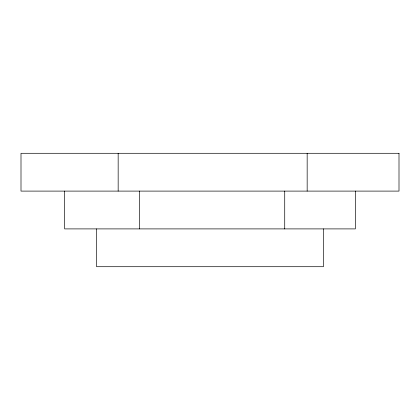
<?xml version="1.0" encoding="UTF-8"?>
<svg xmlns="http://www.w3.org/2000/svg" width="420" height="420" viewBox="0 0 420 420"><rect width="100%" height="100%" fill="white"/><g stroke="black" fill="none" stroke-linecap="round" stroke-linejoin="round"><path stroke-width="0.63" d="M355.352 191.1L355.352 228.9L64.648 228.9L64.648 191.1M323.416 228.9L323.416 266.705L96.584 266.705L96.584 228.9M307.162 153.295L307.162 191.1M284.723 191.1L284.723 228.9M139.372 191.1L139.372 228.9M118.162 153.295L118.162 191.1M399 153.295L21 153.295L21 191.1L399 191.1L399 153.295"/></g></svg>
